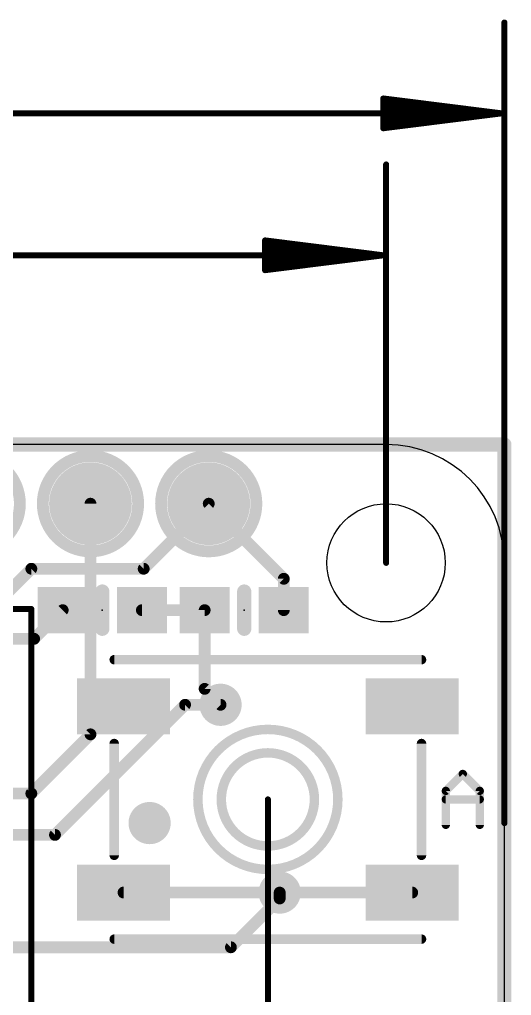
# Model space of a CAD drawing. Extents: x -7.4 to 51, y -6.6 to 32.3.
# Drawn here: x 40.39 to 50.95, y 11.03 to 31.99 of the extents above; entities that cross this region are included whole.
import ezdxf

# ---------------------------------------------------------------- set-up
doc = ezdxf.new("R2010")
doc.units = 0
for name, color, linetype in [('1', 12, 'CONTINUOUS'), ('16', 5, 'CONTINUOUS'), ('17', 110, 'CONTINUOUS'), ('18', 110, 'CONTINUOUS'), ('20', 53, 'CONTINUOUS'), ('21', 40, 'CONTINUOUS'), ('23', 53, 'CONTINUOUS'), ('47', 253, 'CONTINUOUS')]:
    doc.layers.add(name, color=color, linetype=linetype)

# ---------------------------------------------------------------- blocks, each defined once
blk = doc.blocks.new('ROUNDP')
at = {"const_width": 0.5}
blk.add_lwpolyline([(0, -0.25, 1), (0, 0.25, 1), (0, -0.25)], format="xyb", dxfattribs=at)
blk = doc.blocks.new('RECT')
blk.add_solid([(-0.5, -0.5), (0.5, -0.5), (-0.5, 0.5), (0.5, 0.5)])
blk = doc.blocks.new('ROUNDV')
at = {"const_width": 0.5}
blk.add_lwpolyline([(0, -0.25, 1), (0, 0.25, 1), (0, -0.25)], format="xyb", dxfattribs=at)

msp = doc.modelspace()

# ---------------------------------------------------------------- linework, layer by layer
at = {"layer": '1'}
for points, const_width in [([(50.8, 22.86), (0, 22.86)], 0.3048), ([(50.8, 0), (50.8, 22.86)], 0.3048), ([(44.45, 21.59), (43.053, 20.193)], 0.254), ([(46.062, 19.978), (44.45, 21.59)], 0.254), ([(40.005, 19.558), (40.64, 20.193)], 0.254), ([(43.053, 20.193), (40.64, 20.193)], 0.254), ([(46.062, 19.304), (46.062, 19.978)], 0.254), ([(41.314, 19.304), (40.699, 18.689)], 0.254), ([(43.014, 19.304), (44.362, 19.304)], 0.254), ([(44.362, 19.304), (44.362, 17.614)], 0.254), ([(38.1, 18.689), (40.699, 18.689)], 0.254), ([(44.362, 17.614), (44.704, 17.272)], 0.254), ([(42.62, 13.24), (45.974, 13.24)], 0.254), ([(45.974, 13.24), (48.82, 13.24)], 0.254)]:
    msp.add_lwpolyline(points, dxfattribs=dict(at, const_width=const_width))
for points, const_width in [([(50.8762, 22.86, 1), (50.7238, 22.86)], 0.1524), ([(50.8, 22.7838, 1), (50.8, 22.9362)], 0.1524), ([(44.4949, 21.6349, 1), (44.4051, 21.5451)], 0.127), ([(44.4949, 21.5451, 1), (44.4051, 21.6349)], 0.127), ([(40.64, 20.2565, 1), (40.64, 20.1295)], 0.127), ([(40.6849, 20.1481, 1), (40.5951, 20.2379)], 0.127), ([(43.0081, 20.2379, 1), (43.0979, 20.1481)], 0.127), ([(43.053, 20.1295, 1), (43.053, 20.2565)], 0.127), ([(46.1255, 19.978, 1), (45.9985, 19.978)], 0.127), ([(46.0171, 19.9331, 1), (46.1069, 20.0229)], 0.127), ([(41.3589, 19.2591, 1), (41.2691, 19.3489)], 0.127), ([(43.014, 19.3675, 1), (43.014, 19.2405)], 0.127), ([(44.4255, 19.304, 1), (44.2985, 19.304)], 0.127), ([(44.362, 19.2405, 1), (44.362, 19.3675)], 0.127), ([(45.9985, 19.304, 1), (46.1255, 19.304)], 0.127), ([(40.6541, 18.7339, 1), (40.7439, 18.6441)], 0.127), ([(40.699, 18.6255, 1), (40.699, 18.7525)], 0.127), ([(44.4069, 17.6589, 1), (44.3171, 17.5691)], 0.127), ([(44.2985, 17.614, 1), (44.4255, 17.614)], 0.127), ([(44.6591, 17.2271, 1), (44.7489, 17.3169)], 0.127), ([(42.62, 13.3035, 1), (42.62, 13.1765)], 0.127), ([(45.974, 13.3035, 1), (45.974, 13.1765)], 0.127), ([(45.974, 13.1765, 1), (45.974, 13.3035)], 0.127), ([(48.82, 13.1765, 1), (48.82, 13.3035)], 0.127)]:
    msp.add_lwpolyline(points, format="xyb", dxfattribs=dict(at, const_width=const_width))
at = {"layer": '16'}
for points, const_width in [([(50.8, 22.86), (0, 22.86)], 0.3048), ([(50.8, 0), (50.8, 22.86)], 0.3048), ([(41.91, 21.59), (41.91, 16.637)], 0.254), ([(41.148, 14.478), (43.942, 17.272)], 0.254), ([(43.942, 17.272), (44.704, 17.272)], 0.254), ([(41.91, 16.637), (40.64, 15.367)], 0.254), ([(40.64, 15.367), (38.608, 15.367)], 0.254), ([(33.401, 14.478), (41.148, 14.478)], 0.254), ([(44.926, 12.065), (45.974, 13.113)], 0.254), ([(45.974, 13.113), (45.974, 13.24)], 0.254), ([(19.939, 12.065), (44.926, 12.065)], 0.254)]:
    msp.add_lwpolyline(points, dxfattribs=dict(at, const_width=const_width))
for points, const_width in [([(50.8762, 22.86, 1), (50.7238, 22.86)], 0.1524), ([(50.8, 22.7838, 1), (50.8, 22.9362)], 0.1524), ([(41.9735, 21.59, 1), (41.8465, 21.59)], 0.127), ([(43.942, 17.3355, 1), (43.942, 17.2085)], 0.127), ([(43.9869, 17.2271, 1), (43.8971, 17.3169)], 0.127), ([(44.704, 17.2085, 1), (44.704, 17.3355)], 0.127), ([(41.8465, 16.637, 1), (41.9735, 16.637)], 0.127), ([(41.9549, 16.5921, 1), (41.8651, 16.6819)], 0.127), ([(40.5951, 15.4119, 1), (40.6849, 15.3221)], 0.127), ([(40.64, 15.3035, 1), (40.64, 15.4305)], 0.127), ([(41.1031, 14.5229, 1), (41.1929, 14.4331)], 0.127), ([(41.148, 14.4145, 1), (41.148, 14.5415)], 0.127), ([(46.0375, 13.24, 1), (45.9105, 13.24)], 0.127), ([(46.0189, 13.0681, 1), (45.9291, 13.1579)], 0.127), ([(45.9105, 13.113, 1), (46.0375, 13.113)], 0.127), ([(44.8811, 12.1099, 1), (44.9709, 12.0201)], 0.127), ([(44.926, 12.0015, 1), (44.926, 12.1285)], 0.127)]:
    msp.add_lwpolyline(points, format="xyb", dxfattribs=dict(at, const_width=const_width))
at = {"layer": '20'}
for p, q in [((48.26, 22.86), (2.54, 22.86)), ((48.26, 22.86), (2.54, 22.86)), ((50.8, 15.24), (50.8, 20.32)), ((50.8, 2.54), (50.8, 20.32))]:
    msp.add_line(p, q, dxfattribs=at)
msp.add_circle((48.26, 20.32), 1.27, dxfattribs=at)
msp.add_arc((48.26, 20.32), 2.54, 0, 90, dxfattribs=at)
msp.add_arc((48.26, 20.32), 2.54, 0, 90, dxfattribs=at)
at = {"layer": '21'}
for points, const_width in [([(39.37, 20.5661, 1), (39.37, 22.6139, 1), (39.37, 20.5661)], 0.254), ([(41.91, 20.5661, 1), (41.91, 22.6139, 1), (41.91, 20.5661)], 0.254), ([(44.45, 20.5661, 1), (44.45, 22.6139, 1), (44.45, 20.5661)], 0.254), ([(42.2402, 19.704, 1), (42.0878, 19.704)], 0.1524), ([(45.2882, 19.704, 1), (45.1358, 19.704)], 0.1524), ([(40.6718, 19.33, 1), (40.6082, 19.33)], 0.0635), ([(40.64, 19.2983, 1), (40.64, 19.3618)], 0.0635), ([(42.0878, 18.904, 1), (42.2402, 18.904)], 0.1524), ([(45.1358, 18.904, 1), (45.2882, 18.904)], 0.1524), ([(42.42, 18.2908, 1), (42.42, 18.1892)], 0.1016), ([(49.02, 18.1892, 1), (49.02, 18.2908)], 0.1016), ([(45.72, 13.7367, 1), (45.72, 16.7433, 1), (45.72, 13.7367)], 0.2032), ([(42.4708, 16.44, 1), (42.3692, 16.44)], 0.1016), ([(49.0708, 16.44, 1), (48.9692, 16.44)], 0.1016), ([(45.72, 14.24, 1), (45.72, 16.24, 1), (45.72, 14.24)], 0.2032), ([(49.938, 15.8185, 1), (49.8751, 15.7556)], 0.0889), ([(49.938, 15.7556, 1), (49.8751, 15.8185)], 0.0889), ([(49.5867, 15.4227, 1), (49.4978, 15.4227)], 0.0889), ([(50.3154, 15.4227, 1), (50.2265, 15.4227)], 0.0889), ([(49.5108, 15.4541, 1), (49.5736, 15.3912)], 0.0889), ([(49.5422, 15.2849, 1), (49.5422, 15.196)], 0.0889), ([(50.2395, 15.3912, 1), (50.3024, 15.4541)], 0.0889), ([(50.271, 15.196, 1), (50.271, 15.2849)], 0.0889), ([(49.4978, 14.6939, 1), (49.5867, 14.6939)], 0.0889), ([(50.2265, 14.6939, 1), (50.3154, 14.6939)], 0.0889), ([(42.3692, 14.04, 1), (42.4708, 14.04)], 0.1016), ([(48.9692, 14.04, 1), (49.0708, 14.04)], 0.1016), ([(42.42, 12.2908, 1), (42.42, 12.1892)], 0.1016), ([(49.02, 12.1892, 1), (49.02, 12.2908)], 0.1016)]:
    msp.add_lwpolyline(points, format="xyb", dxfattribs=dict(at, const_width=const_width))
for points, const_width in [([(42.164, 19.704), (42.164, 18.904)], 0.3048), ([(45.212, 18.904), (45.212, 19.704)], 0.3048), ([(40.64, 19.33), (13.64, 19.33)], 0.127), ([(40.64, 3.53), (40.64, 19.33)], 0.127), ([(42.42, 18.24), (49.02, 18.24)], 0.2032), ([(42.42, 14.04), (42.42, 16.44)], 0.2032), ([(49.02, 16.44), (49.02, 14.04)], 0.2032), ([(49.5422, 15.4227), (49.9066, 15.787)], 0.1778), ([(49.9066, 15.787), (50.271, 15.4227)], 0.1778), ([(49.5422, 14.6939), (49.5422, 15.4227)], 0.1778), ([(50.271, 15.4227), (50.271, 14.6939)], 0.1778), ([(49.5422, 15.2405), (50.271, 15.2405)], 0.1778), ([(49.02, 12.24), (42.42, 12.24)], 0.2032)]:
    msp.add_lwpolyline(points, dxfattribs=dict(at, const_width=const_width))
at = {"layer": '23'}
for p in [(42.164, 19.304), (45.212, 19.304), (45.72, 15.24), (40.64, 11.43)]:
    msp.add_point(p, dxfattribs=at)
at = {"layer": '47', "const_width": 0.13}
for points in [[(50.8, 14.732), (50.8, 31.922)], [(50.735, 29.972), (48.2, 30.2912)], [(48.2, 30.2912), (48.2, 29.6528)], [(50.735, 29.972), (48.2, 30.232)], [(0.065, 29.972), (50.735, 29.972)], [(50.735, 29.972), (48.2, 30.102)], [(48.2, 29.6528), (50.735, 29.972)], [(48.2, 29.842), (50.735, 29.972)], [(48.2, 29.712), (50.735, 29.972)], [(48.26, 20.32), (48.26, 28.874)], [(48.195, 26.924), (45.66, 27.2432)], [(45.66, 27.2432), (45.66, 26.6048)], [(48.195, 26.924), (45.66, 27.184)], [(48.195, 26.924), (45.66, 27.054)], [(2.605, 26.924), (48.195, 26.924)], [(45.66, 26.6048), (48.195, 26.924)], [(45.66, 26.794), (48.195, 26.924)], [(45.66, 26.664), (48.195, 26.924)], [(45.72, 15.24), (45.72, -6.522)]]:
    msp.add_lwpolyline(points, dxfattribs=at)
at = {"layer": '47', "const_width": 0.065}
for points in [[(50.8325, 31.922, 1), (50.7675, 31.922)], [(48.2041, 30.3235, 1), (48.1959, 30.259)], [(48.2325, 30.2912, 1), (48.1675, 30.2912)], [(48.2033, 30.2643, 1), (48.1967, 30.1997)], [(48.2017, 30.1345, 1), (48.1983, 30.0695)], [(50.7391, 29.9398, 1), (50.7309, 30.0042)], [(50.7309, 29.9398, 1), (50.7391, 30.0042)], [(50.7383, 29.9397, 1), (50.7317, 30.0043)], [(50.7317, 29.9397, 1), (50.7383, 30.0043)], [(50.7333, 29.9395, 1), (50.7367, 30.0045)], [(50.7367, 29.9395, 1), (50.7333, 30.0045)], [(50.735, 29.9395, 1), (50.735, 30.0045)], [(48.1983, 29.8745, 1), (48.2017, 29.8095)], [(48.1967, 29.7443, 1), (48.2033, 29.6797)], [(48.1959, 29.685, 1), (48.2041, 29.6205)], [(48.1675, 29.6528, 1), (48.2325, 29.6528)], [(48.2925, 28.874, 1), (48.2275, 28.874)], [(45.6641, 27.2755, 1), (45.6559, 27.211)], [(45.6925, 27.2432, 1), (45.6275, 27.2432)], [(45.6633, 27.2163, 1), (45.6567, 27.1517)], [(45.6617, 27.0865, 1), (45.6583, 27.0215)], [(45.6583, 26.8265, 1), (45.6617, 26.7615)], [(48.1991, 26.8918, 1), (48.1909, 26.9562)], [(48.1909, 26.8918, 1), (48.1991, 26.9562)], [(48.1983, 26.8917, 1), (48.1917, 26.9563)], [(48.1917, 26.8917, 1), (48.1983, 26.9563)], [(48.1933, 26.8915, 1), (48.1967, 26.9565)], [(48.1967, 26.8915, 1), (48.1933, 26.9565)], [(48.195, 26.8915, 1), (48.195, 26.9565)], [(45.6567, 26.6963, 1), (45.6633, 26.6317)], [(45.6559, 26.637, 1), (45.6641, 26.5725)], [(45.6275, 26.6048, 1), (45.6925, 26.6048)], [(48.2275, 20.32, 1), (48.2925, 20.32)], [(45.7525, 15.24, 1), (45.6875, 15.24)], [(50.7675, 14.732, 1), (50.8325, 14.732)]]:
    msp.add_lwpolyline(points, format="xyb", dxfattribs=at)

# ---------------------------------------------------------------- block references
at = {"layer": '1', "xscale": 1.075}
for p in [(41.314, 19.304), (43.014, 19.304)]:
    msp.add_blockref('RECT', p, dxfattribs=at)
at = {"layer": '1', "xscale": 1.075, "rotation": 180}
for p in [(44.362, 19.304), (46.062, 19.304)]:
    msp.add_blockref('RECT', p, dxfattribs=at)
at = {"layer": '1', "xscale": 2, "yscale": 1.2}
for p in [(42.62, 17.24), (48.82, 17.24), (42.62, 13.24), (48.82, 13.24)]:
    msp.add_blockref('RECT', p, dxfattribs=at)
at = {"layer": '17', "xscale": 1.778, "yscale": 1.778}
for p in [(41.91, 21.59), (41.91, 21.59), (44.45, 21.59), (44.45, 21.59)]:
    msp.add_blockref('ROUNDP', p, dxfattribs=at)
at = {"layer": '18', "xscale": 0.9064, "yscale": 0.9064}
for p in [(44.704, 17.272), (44.704, 17.272), (43.18, 14.732), (43.18, 14.732), (45.974, 13.24), (45.974, 13.24)]:
    msp.add_blockref('ROUNDV', p, dxfattribs=at)

doc.saveas('drawing.dxf')
